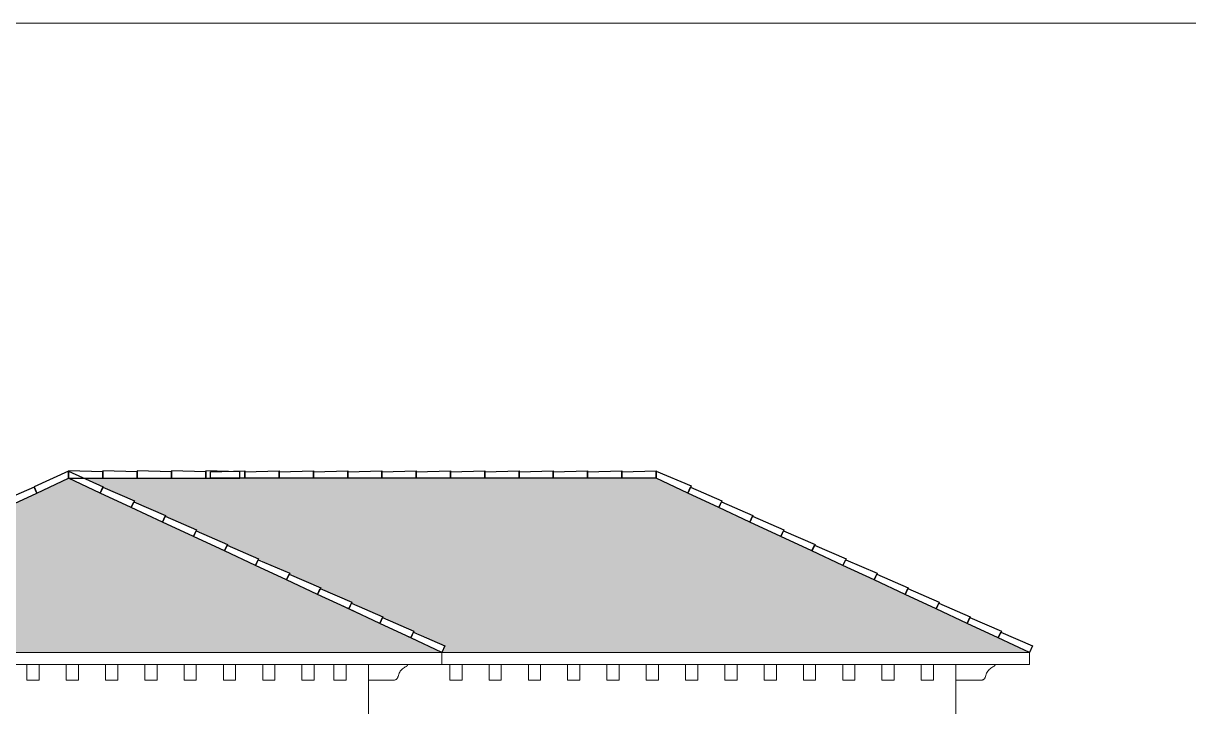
# Model space of a CAD drawing. Header units: millimetres. Extents: x 33748 to 451939, y -263262 to 62681.
# Drawn here: x 377917 to 387440, y -177693 to -172108 of the extents above; entities that cross this region are included whole.
import ezdxf

# ---------------------------------------------------------------- set-up
doc = ezdxf.new("R2010")
doc.units = ezdxf.units.MM
doc.layers.get('Defpoints').update_dxf_attribs({"color": 202, "lineweight": 13})
doc.layers.add('-HATCH CONCRETE', color=54, linetype='Continuous')
doc.layers.add('13. NET HATCH', color=252, linetype='Continuous')
doc.layers.add('-LINE1', color=7, linetype='Continuous', lineweight=18)

msp = doc.modelspace()

# ---------------------------------------------------------------- hatches: boundary and pattern name
at = {"layer": '13. NET HATCH'}
h = msp.add_hatch(dxfattribs=at)
h.set_pattern_fill('N-ONG-01', color=256, scale=200)
h.set_pattern_definition([(274.9697, (290364.163, -18992.926), (-199.9982614, 2400.0002103), [184.6944, -4432.6642]), (180, (290380.16, -19176.93), (-200, -200), [16, -184]), (0, (290180.16, -19192.93), (200, 200), [56, -144]), (90, (290236.16, -19192.93), (-200, 200), [20, -180]), (270, (290364.16, -19172.93), (200, -200), [20, -180]), (0, (290364.16, -19192.93), (200, 200), [16, -184]), (0, (290180.16, -19176.93), (200, 200), [40, -160]), (85.0303, (290220.163, -19176.926), (199.9982614, 2400.0002103), [184.6944, -4432.6642]), (52.6961, (290220.163, -19166.926), (-2599.99717798, -3400.00214834), [52.8016, -5227.35]), (18.4349, (290252.16, -19124.926), (400.000087, 199.99968), [50.5964, -581.859]), (341.5651, (290300.16, -19108.926), (-400.000087, 199.99968), [50.5964, -581.859]), (307.3039, (290348.163, -19124.926), (2599.99717798, -3400.00214834), [52.8016, -5227.35]), (20.2249, (290262.163, -19138.926), (-2199.99945287, -800.0016671), [40.497, -4009.1944]), (339.7751, (290300.163, -19124.926), (2199.99945287, -800.0016671), [40.497, -4009.1944]), (307.4054, (290338.163, -19138.926), (2000.0019905, -2599.998493), [42.8018, -4237.385]), (52.5946, (290236.163, -19172.926), (-2000.0019905, -2599.998493), [42.8018, -4237.385])])
h.paths.add_polyline_path([(386137.4, -177248.5), (383087.6, -175826.3), (378428.6, -175830.9), (381354.1, -177190.9), (381337.1, -177248.5)])
h.paths.add_polyline_path([(381337.1, -177248.5), (378287.2, -175826.3), (378287.2, -175826.3), (375237.4, -177248.5)])

# ---------------------------------------------------------------- linework, layer by layer
at = {"layer": '-HATCH CONCRETE'}
for points in [[(378287.2, -175826.3), (378287.2, -175767.2), (378004.5, -175894.6), (378028.8, -175946.8)], [(378567.2, -175826.3), (378567.2, -175774.3), (378287.2, -175766.3), (378287.2, -175826.3)], [(378287.2, -175826.3), (378287.2, -175767.2), (378570, -175894.6), (378545.6, -175946.8)], [(378847.2, -175826.3), (378847.2, -175774.3), (378567.2, -175766.3), (378567.2, -175826.3)], [(379127.2, -175826.3), (379127.2, -175774.3), (378847.2, -175766.3), (378847.2, -175826.3)], [(379407.2, -175826.3), (379407.2, -175774.3), (379127.2, -175766.3), (379127.2, -175826.3)], [(379687.2, -175826.3), (379687.2, -175774.3), (379407.2, -175766.3), (379407.2, -175826.3)], [(379447.6, -175826.3), (379447.6, -175774.3), (379727.6, -175766.3), (379727.6, -175826.3)], [(379727.6, -175826.3), (379727.6, -175774.3), (380007.6, -175766.3), (380007.6, -175826.3)], [(380007.6, -175826.3), (380007.6, -175774.3), (380287.6, -175766.3), (380287.6, -175826.3)], [(380287.6, -175826.3), (380287.6, -175774.3), (380567.6, -175766.3), (380567.6, -175826.3)], [(380567.6, -175826.3), (380567.6, -175774.3), (380847.6, -175766.3), (380847.6, -175826.3)], [(380847.6, -175826.3), (380847.6, -175774.3), (381127.6, -175766.3), (381127.6, -175826.3)], [(381127.6, -175826.3), (381127.6, -175774.3), (381407.6, -175766.3), (381407.6, -175826.3)], [(381407.6, -175826.3), (381407.6, -175774.3), (381687.6, -175766.3), (381687.6, -175826.3)], [(381687.6, -175826.3), (381687.6, -175774.3), (381967.6, -175766.3), (381967.6, -175826.3)], [(381967.6, -175826.3), (381967.6, -175774.3), (382247.6, -175766.3), (382247.6, -175826.3)], [(382247.6, -175826.3), (382247.6, -175774.3), (382527.6, -175766.3), (382527.6, -175826.3)], [(382527.6, -175826.3), (382527.6, -175774.3), (382807.6, -175766.3), (382807.6, -175826.3)], [(382807.6, -175826.3), (382807.6, -175774.3), (383087.6, -175766.3), (383087.6, -175826.3)], [(383087.6, -175826.3), (383087.6, -175767.2), (383373, -175888.9), (383346, -175946.8)], [(378028.8, -175946.8), (378006.9, -175899.7), (377749.7, -176010.8), (377775.1, -176065.2)], [(378545.6, -175946.8), (378567.6, -175899.7), (378824.8, -176010.8), (378799.4, -176065.2)], [(383346, -175946.8), (383368, -175899.7), (383625.1, -176010.8), (383599.7, -176065.2)], [(378799.4, -176065.2), (378821.4, -176018), (379078.5, -176129.1), (379053.2, -176183.5)], [(383599.7, -176065.2), (383621.7, -176018), (383878.9, -176129.1), (383853.5, -176183.5)], [(379053.2, -176183.5), (379075.2, -176136.4), (379332.3, -176247.5), (379306.9, -176301.8)], [(383853.5, -176183.5), (383875.5, -176136.4), (384132.6, -176247.5), (384107.3, -176301.8)], [(379306.9, -176301.8), (379328.9, -176254.7), (379586.1, -176365.8), (379560.7, -176420.2)], [(384107.3, -176301.8), (384129.2, -176254.7), (384386.4, -176365.8), (384361, -176420.2)], [(379560.7, -176420.2), (379582.7, -176373), (379839.8, -176484.1), (379814.5, -176538.5)], [(384361, -176420.2), (384383, -176373), (384640.2, -176484.1), (384614.8, -176538.5)], [(379814.5, -176538.5), (379836.5, -176491.4), (380093.6, -176602.5), (380068.2, -176656.8)], [(384614.8, -176538.5), (384636.8, -176491.4), (384893.9, -176602.5), (384868.6, -176656.8)], [(380068.2, -176656.8), (380090.2, -176609.7), (380347.4, -176720.8), (380322, -176775.2)], [(384868.6, -176656.8), (384890.5, -176609.7), (385147.7, -176720.8), (385122.3, -176775.2)], [(380322, -176775.2), (380344, -176728), (380601.1, -176839.1), (380575.8, -176893.5)], [(385122.3, -176775.2), (385144.3, -176728), (385401.5, -176839.1), (385376.1, -176893.5)], [(380575.8, -176893.5), (380597.8, -176846.4), (380854.9, -176957.5), (380829.5, -177011.8)], [(385376.1, -176893.5), (385398.1, -176846.4), (385655.2, -176957.5), (385629.9, -177011.8)], [(380829.5, -177011.8), (380851.5, -176964.7), (381108.7, -177075.8), (381083.3, -177130.2)], [(385629.9, -177011.8), (385651.8, -176964.7), (385909, -177075.8), (385883.6, -177130.2)], [(381083.3, -177130.2), (381105.3, -177083), (381362.4, -177194.1), (381337.1, -177248.5)], [(385883.6, -177130.2), (385905.6, -177083), (386162.8, -177194.1), (386137.4, -177248.5)]]:
    msp.add_lwpolyline(points, close=True, dxfattribs=at)
at = {"layer": '-LINE1'}
for p, q in [((375237.4, -177248.5), (378287.2, -175826.3)), ((378287.2, -175826.3), (383087.6, -175826.3)), ((381337.1, -177248.5), (378287.2, -175826.3)), ((386137.4, -177248.5), (383087.6, -175826.3)), ((386137.4, -177248.5), (375237.4, -177248.5)), ((381337.1, -177348.5), (381337.1, -177248.5)), ((386137.4, -177348.5), (386137.4, -177248.5)), ((386137.4, -177348.5), (375237.4, -177348.5)), ((385537.4, -179798.5), (385537.4, -177476.5))]:
    msp.add_line(p, q, dxfattribs=at)
at = {"layer": '-LINE1', "lineweight": 20}
msp.add_line((380737.1, -177476.5), (380737.1, -180548.5), dxfattribs=at)
at = {"layer": '-LINE1'}
for points in [[(377946.7, -177476.5), (377946.7, -177348.5), (378046.7, -177348.5), (378046.7, -177476.5)], [(378267.7, -177476.5), (378267.7, -177348.5), (378367.7, -177348.5), (378367.7, -177476.5)], [(378588.7, -177476.5), (378588.7, -177348.5), (378688.7, -177348.5), (378688.7, -177476.5)], [(378909.8, -177476.5), (378909.8, -177348.5), (379009.8, -177348.5), (379009.8, -177476.5)], [(379230.8, -177476.5), (379230.8, -177348.5), (379330.8, -177348.5), (379330.8, -177476.5)], [(379551.8, -177476.5), (379551.8, -177348.5), (379651.8, -177348.5), (379651.8, -177476.5)], [(379872.9, -177476.5), (379872.9, -177348.5), (379972.9, -177348.5), (379972.9, -177476.5)], [(380193.9, -177476.5), (380193.9, -177348.5), (380293.9, -177348.5), (380293.9, -177476.5)], [(380554, -177476.5), (380554, -177348.5), (380454, -177348.5), (380454, -177476.5)], [(380950.3, -177475.5), (380954.6, -177474.2), (380958.7, -177472.5), (380962.5, -177470.4), (380966.1, -177467.8), (380969.4, -177464.8), (380972.3, -177461.4), (380974.8, -177457.8), (380976.9, -177453.9), (380978.5, -177449.8), (380979.6, -177445.5), (380981.8, -177436.5), (380984.8, -177427.8), (380988.4, -177419.4), (380992.7, -177411.2), (380997.6, -177403.4), (381003.1, -177396.1), (381009.2, -177389.2), (381015.8, -177382.8), (381023, -177377), (381030.5, -177371.8), (381038.5, -177367.1), (381046.8, -177363.2), (381048.2, -177362.5), (381049.6, -177361.7), (381050.8, -177360.8), (381052, -177359.7), (381053.1, -177358.6), (381054, -177357.3), (381054.9, -177356), (381055.6, -177354.6), (381056.2, -177353.1), (381056.6, -177351.6), (381056.9, -177350.1), (381057.1, -177348.5), (380737.1, -177348.5), (380737.1, -177476.5), (380738.1, -177476.5), (380941.6, -177476.5), (380946, -177476.2)], [(381401.9, -177476.5), (381401.9, -177348.5), (381501.9, -177348.5), (381501.9, -177476.5)], [(381723, -177476.5), (381723, -177348.5), (381823, -177348.5), (381823, -177476.5)], [(382044, -177476.5), (382044, -177348.5), (382144, -177348.5), (382144, -177476.5)], [(382365, -177476.5), (382365, -177348.5), (382465, -177348.5), (382465, -177476.5)], [(382686.1, -177476.5), (382686.1, -177348.5), (382786.1, -177348.5), (382786.1, -177476.5)], [(383007.1, -177476.5), (383007.1, -177348.5), (383107.1, -177348.5), (383107.1, -177476.5)], [(383328.1, -177476.5), (383328.1, -177348.5), (383428.1, -177348.5), (383428.1, -177476.5)], [(383649.2, -177476.5), (383649.2, -177348.5), (383749.2, -177348.5), (383749.2, -177476.5)], [(383970.2, -177476.5), (383970.2, -177348.5), (384070.2, -177348.5), (384070.2, -177476.5)], [(384291.2, -177476.5), (384291.2, -177348.5), (384391.2, -177348.5), (384391.2, -177476.5)], [(384612.3, -177476.5), (384612.3, -177348.5), (384712.3, -177348.5), (384712.3, -177476.5)], [(384933.3, -177476.5), (384933.3, -177348.5), (385033.3, -177348.5), (385033.3, -177476.5)], [(385354.4, -177476.5), (385354.4, -177348.5), (385254.4, -177348.5), (385254.4, -177476.5)], [(385750.7, -177475.5), (385754.9, -177474.2), (385759, -177472.5), (385762.8, -177470.4), (385766.4, -177467.8), (385769.7, -177464.8), (385772.6, -177461.4), (385775.1, -177457.8), (385777.2, -177453.9), (385778.8, -177449.8), (385779.9, -177445.5), (385782.2, -177436.5), (385785.1, -177427.8), (385788.7, -177419.4), (385793, -177411.2), (385797.9, -177403.4), (385803.4, -177396.1), (385809.5, -177389.2), (385816.2, -177382.8), (385823.3, -177377), (385830.9, -177371.8), (385838.8, -177367.1), (385847.1, -177363.2), (385848.6, -177362.5), (385849.9, -177361.7), (385851.2, -177360.8), (385852.3, -177359.7), (385853.4, -177358.6), (385854.4, -177357.3), (385855.2, -177356), (385855.9, -177354.6), (385856.5, -177353.1), (385856.9, -177351.6), (385857.2, -177350.1), (385857.4, -177348.5), (385537.4, -177348.5), (385537.4, -177476.5), (385538.5, -177476.5), (385741.9, -177476.5), (385746.3, -177476.2)]]:
    msp.add_lwpolyline(points, close=True, dxfattribs=at)
at = {"layer": 'Defpoints'}
msp.add_lwpolyline([(368447.2, -194382.9), (399947.2, -194382.9), (399947.2, -172107.9), (368447.2, -172107.9)], close=True, dxfattribs=at)

doc.saveas('drawing.dxf')
